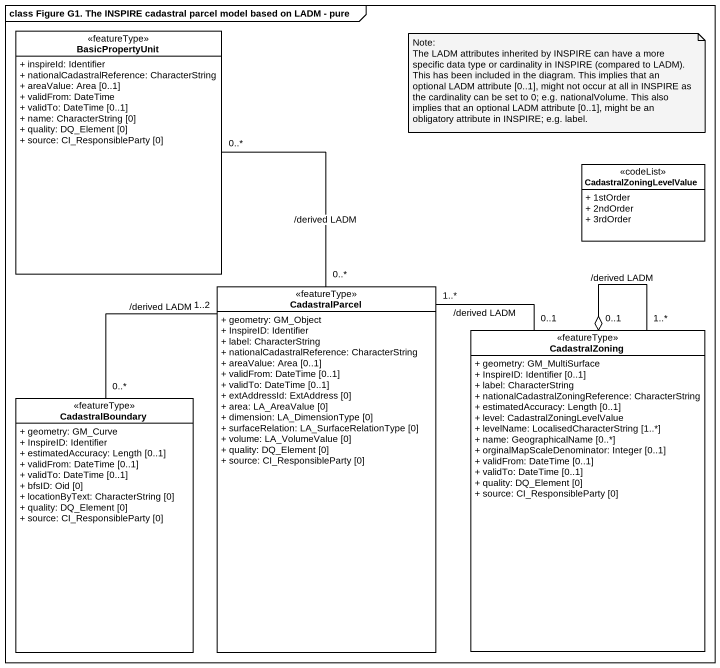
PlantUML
@startuml
mainframe class Figure G1. The INSPIRE cadastral parcel model based on LADM - pure
hide circle
hide empty members
skinparam classAttributeIconSize 0
class BasicPropertyUnit <<featureType>> #FFFFFF {
  + inspireId: Identifier
  + nationalCadastralReference: CharacterString
  + areaValue: Area [0..1]
  + validFrom: DateTime
  + validTo: DateTime [0..1]
  + name: CharacterString [0]
  + quality: DQ_Element [0]
  + source: CI_ResponsibleParty [0]
}
class CadastralZoningLevelValue <<codeList>> #FFFFFF {
  + 1stOrder
  + 2ndOrder
  + 3rdOrder
}
class CadastralParcel <<featureType>> #FFFFFF {
  + geometry: GM_Object
  + InspireID: Identifier
  + label: CharacterString
  + nationalCadastralReference: CharacterString
  + areaValue: Area [0..1]
  + validFrom: DateTime [0..1]
  + validTo: DateTime [0..1]
  + extAddressId: ExtAddress [0]
  + area: LA_AreaValue [0]
  + dimension: LA_DimensionType [0]
  + surfaceRelation: LA_SurfaceRelationType [0]
  + volume: LA_VolumeValue [0]
  + quality: DQ_Element [0]
  + source: CI_ResponsibleParty [0]
}
class CadastralZoning <<featureType>> #FFFFFF {
  + geometry: GM_MultiSurface
  + InspireID: Identifier [0..1]
  + label: CharacterString
  + nationalCadastralZoningReference: CharacterString
  + estimatedAccuracy: Length [0..1]
  + level: CadastralZoningLevelValue
  + levelName: LocalisedCharacterString [1..*]
  + name: GeographicalName [0..*]
  + orginalMapScaleDenominator: Integer [0..1]
  + validFrom: DateTime [0..1]
  + validTo: DateTime [0..1]
  + quality: DQ_Element [0]
  + source: CI_ResponsibleParty [0]
}
class CadastralBoundary <<featureType>> #FFFFFF {
  + geometry: GM_Curve
  + InspireID: Identifier
  + estimatedAccuracy: Length [0..1]
  + validFrom: DateTime [0..1]
  + validTo: DateTime [0..1]
  + bfsID: Oid [0]
  + locationByText: CharacterString [0]
  + quality: DQ_Element [0]
  + source: CI_ResponsibleParty [0]
}
BasicPropertyUnit "0..*" -- "0..*" CadastralParcel : /derived LADM
CadastralZoning "0..1" -left- "1..*" CadastralParcel : /derived LADM
CadastralZoning "1..*" --o "0..1" CadastralZoning : /derived LADM
CadastralBoundary "0..*" -right- "1..2" CadastralParcel : /derived LADM
note as N1
  Note:
  The LADM attributes inherited by INSPIRE can have a more specific data type or cardinality in INSPIRE (compared to LADM). This has been included in the diagram. This implies that an optional LADM attribute [0..1], might not occur at all in INSPIRE as the cardinality can be set to 0; e.g. nationalVolume. This also implies that an optional LADM attribute [0..1], might be an obligatory attribute in INSPIRE; e.g. label.
end note
@enduml
